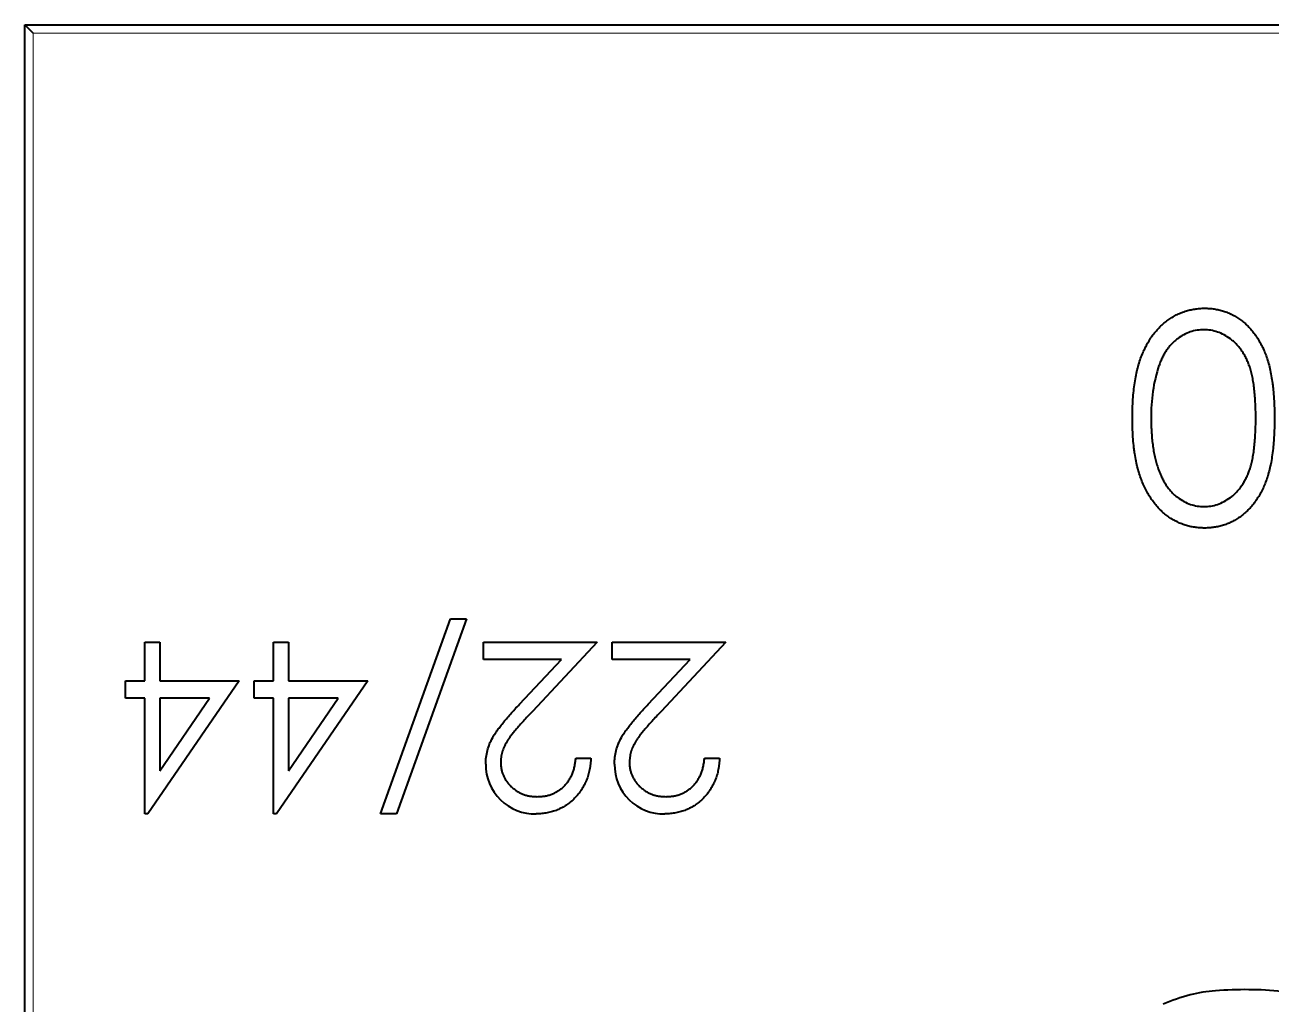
# Model space of a CAD drawing. Header units: inches. Extents: x 7.25 to 10.75, y 3.17 to 5.42.
# Drawn here: x 8.2114 to 8.446, y 4.0507 to 4.2351 of the extents above; entities that cross this region are included whole.
import ezdxf

# ---------------------------------------------------------------- set-up
doc = ezdxf.new("R2010")
doc.units = ezdxf.units.IN
doc.header["$LTSCALE"] = 0.5
doc.header["$MEASUREMENT"] = 0
doc.layers.add('TANGENT_LINES', color=7, linetype='Continuous', lineweight=15)
doc.layers.add('Visible', color=7, linetype='Continuous', lineweight=40)

msp = doc.modelspace()

# ---------------------------------------------------------------- linework, layer by layer
at = {"layer": 'TANGENT_LINES'}
for p, q in [((8.682242925906346, 4.233552488801096), (8.212951587323667, 4.23355248880109)), ((8.212951587323667, 4.23355248880109), (8.212951587323674, 3.764261150218413))]:
    msp.add_line(p, q, dxfattribs=at)
at = {"layer": 'Visible'}
for p, q in [((8.211376784174062, 4.235127291950696), (8.683817729055951, 4.235127291950703)), ((8.21137678417407, 3.762686347068806), (8.211376784174062, 4.235127291950696)), ((8.212951587323667, 4.23355248880109), (8.211376784174062, 4.235127291950696)), ((8.27833853044342, 4.086553370770019), (8.291512364483397, 4.123298777594167)), ((8.29449035761887, 4.123298777594167), (8.281316523578894, 4.086553370770019)), ((8.291512364483397, 4.123298777594167), (8.29449035761887, 4.123298777594167)), ((8.233921005710936, 4.111588702891965), (8.233921005710936, 4.118857025120918)), ((8.233921005710936, 4.118857025120918), (8.236747575466639, 4.118857025120918)), ((8.236747575466639, 4.118857025120918), (8.236747575466639, 4.111588702891965)), ((8.25814874647411, 4.111588702891966), (8.25814874647411, 4.118857025120918)), ((8.25814874647411, 4.118857025120918), (8.260975316229812, 4.118857025120918)), ((8.260975316229812, 4.118857025120918), (8.260975316229812, 4.111588702891966)), ((8.29772072305396, 4.118857025120919), (8.31912189406143, 4.118857025120919)), ((8.29772072305396, 4.115626659685828), (8.29772072305396, 4.118857025120919)), ((8.31912189406143, 4.118857025120919), (8.306907074759996, 4.105821995845732)), ((8.321948463817133, 4.115626659685829), (8.321948463817133, 4.118857025120919)), ((8.321948463817133, 4.118857025120919), (8.343349634824603, 4.118857025120919)), ((8.343349634824603, 4.118857025120919), (8.331134815523171, 4.105821995845732)), ((8.312377373634925, 4.115626659685828), (8.29772072305396, 4.115626659685828)), ((8.30449671279225, 4.107216546313411), (8.312377511305865, 4.11562653067763)), ((8.3366051143981, 4.115626659685829), (8.321948463817133, 4.115626659685829)), ((8.328724453555425, 4.107216546313412), (8.33660525206904, 4.115626530677631)), ((8.23028684459646, 4.108358337456876), (8.23028684459646, 4.111588702891965)), ((8.23028684459646, 4.111588702891965), (8.233921005710936, 4.111588702891965)), ((8.25168801560393, 4.111588702891966), (8.234495152692563, 4.086553370770019)), ((8.236747575466639, 4.111588702891965), (8.25168801560393, 4.111588702891966)), ((8.254514585359633, 4.108358337456876), (8.254514585359633, 4.111588702891966)), ((8.254514585359633, 4.111588702891966), (8.25814874647411, 4.111588702891966)), ((8.275915756367104, 4.111588702891966), (8.258722893455737, 4.086553370770019)), ((8.260975316229812, 4.111588702891966), (8.275915756367104, 4.111588702891966)), ((8.233921005710936, 4.108358337456876), (8.23028684459646, 4.108358337456876)), ((8.233921005710936, 4.086553370770019), (8.233921005710936, 4.108358337456876)), ((8.236747575466639, 4.094679758817668), (8.246135825012368, 4.108358337456876)), ((8.246135825012368, 4.108358337456876), (8.236747575466639, 4.108358337456876)), ((8.236747575466639, 4.108358337456876), (8.236747575466639, 4.094679758817668)), ((8.25814874647411, 4.108358337456876), (8.254514585359633, 4.108358337456876)), ((8.25814874647411, 4.086553370770019), (8.25814874647411, 4.108358337456876)), ((8.260975316229814, 4.094679758817668), (8.270363565775543, 4.108358337456876)), ((8.260975316229812, 4.108358337456876), (8.260975316229814, 4.094679758817668)), ((8.270363565775543, 4.108358337456876), (8.260975316229812, 4.108358337456876)), ((8.315083937267568, 4.097052058434063), (8.31791050702327, 4.097052058434063)), ((8.339311678030741, 4.097052058434063), (8.342138247786446, 4.097052058434063)), ((8.234495152692563, 4.086553370770019), (8.233921005710936, 4.086553370770019)), ((8.258722893455737, 4.086553370770019), (8.25814874647411, 4.086553370770019)), ((8.281316523578894, 4.086553370770019), (8.27833853044342, 4.086553370770019))]:
    msp.add_line(p, q, dxfattribs=at)
for centre, radius, start, end in [((8.452754790033632, 4.161829662664731), 0.02935490296008489, 161.8535666274558, 181.4854622774632), ((8.307347053337857, 4.095764438578432), 0.009210993371900886, 179.056117238657, 271.815110425021), ((8.331574794100735, 4.09576443857812), 0.009210993371519174, 179.0561172366894, 271.8151104269093), ((8.440828021101003, 4.014004432045952), 0.03973782363210157, 104.686639172292, 112.4838768000745), ((8.437443354910847, 4.026918337537266), 0.02638773298612496, 94.23537911746364, 104.6866707451805), ((8.441062430788778, 3.978050808327835), 0.07538909134737598, 89.45930542025448, 94.23547759140273), ((8.44106350499274, 3.978149268841209), 0.0752906250813689, 84.68690893811976, 89.45941577047648)]:
    msp.add_arc(centre, radius, start, end, dxfattribs=at)
for points, knots in [([(8.419855289069355, 4.161083908800297), (8.419862702240987, 4.161685972234141), (8.41987717883643, 4.162861694205154), (8.419950138863666, 4.164577531413159), (8.420097288494109, 4.166197180541956), (8.420278668930981, 4.167722368381238), (8.420532975546504, 4.169153802070005), (8.420839393989722, 4.170490548879322), (8.421188512235027, 4.17173734150556), (8.421612222937746, 4.17288524684396), (8.422023440299412, 4.173827464630741), (8.422299159331978, 4.174384861048165), (8.422406879495515, 4.174593056391623), (8.42246991033284, 4.174714878772821), (8.422702776756005, 4.175153499608376), (8.423128437603973, 4.175885812642254), (8.42371691265978, 4.176751760416477), (8.424352791010376, 4.177547807722109), (8.425032866767, 4.17827287217067), (8.425748877523903, 4.178939115591589), (8.426510510442139, 4.17952869754616), (8.427294412970657, 4.180060380501422), (8.428113819848834, 4.180508619815924), (8.428788685827115, 4.180822910586252), (8.429192545649212, 4.180983359982646), (8.429311778534393, 4.181028397208922), (8.42947585263592, 4.181090372077897), (8.429927419645912, 4.181248968312516), (8.430682897070676, 4.18146077254041), (8.43158569065102, 4.181630055212298), (8.432507546994485, 4.181749047929078), (8.433130741575074, 4.181758109660656), (8.433443960076826, 4.181762664100115)], [0, 0, 0, 0, 0.06506854387025561, 0.1270672031379948, 0.1855315285501355, 0.2407849061748915, 0.293004239716325, 0.342555659893992, 0.3889551744151755, 0.432815093954799, 0.474671242391046, 0.5, 0.5, 0.5, 0.5148207424503041, 0.5536550811645821, 0.5914786483317941, 0.627861043542398, 0.663639446795151, 0.698822989870328, 0.733432937781674, 0.767629981952886, 0.801074091832881, 0.834250455532269, 0.8480208185033189, 0.8480208185033189, 0.8480208185033189, 0.866969952617751, 0.8997116432825839, 0.932696477772156, 0.966173151931372, 1, 1, 1, 1]), ([(8.433443960076826, 4.181762664100115), (8.433754467545546, 4.181757418256812), (8.434366727666287, 4.181747074477749), (8.435273954051784, 4.181640058377276), (8.436154521459839, 4.181468005466188), (8.437012775196756, 4.181227098807613), (8.437853118314772, 4.180932218668728), (8.438664100672586, 4.180548038092322), (8.439454736369095, 4.180105583829642), (8.440222927650337, 4.179601703253715), (8.440954195166313, 4.179024387648679), (8.441652823392314, 4.178385940961526), (8.44230061548549, 4.177669991257784), (8.442906844372244, 4.176887810405865), (8.443475107127824, 4.176041517606902), (8.443933140458778, 4.175254795458366), (8.444194521554275, 4.17474730279904), (8.44429191632168, 4.174549121292127), (8.44435529639592, 4.174420153802846), (8.44457923902545, 4.173949999608856), (8.444938874402999, 4.173103734245819), (8.445334344943959, 4.171965884434578), (8.445682320405778, 4.170729223400521), (8.445960237721428, 4.169381190341106), (8.4461621142353, 4.168136430385478), (8.446265387126106, 4.167339007412862), (8.44630187949029, 4.167027257761633), (8.446326351758682, 4.16681819426832), (8.446409261527108, 4.166055639501075), (8.446516105934101, 4.164700505567659), (8.446595835173952, 4.162927545631848), (8.446603047200938, 4.16170966881709), (8.446606752828693, 4.161083908800297)], [0, 0, 0, 0, 0.03378863612888435, 0.0666245952833985, 0.0992892558795274, 0.1313669571709094, 0.163592400582435, 0.196112573827988, 0.2289123473464795, 0.262169615280896, 0.2960042734452655, 0.3302324060715755, 0.3650759225315745, 0.4009684165232625, 0.437876761292654, 0.475965588035513, 0.5, 0.5, 0.5, 0.515640499538374, 0.556675158674314, 0.600028358548975, 0.646689741617229, 0.696419229102452, 0.749771654759512, 0.7839377780773982, 0.7839377780773982, 0.7839377780773982, 0.806850038173573, 0.8674296863796981, 0.931883749922903, 1, 1, 1, 1]), ([(8.43332566056138, 4.177724707306253), (8.43288998581554, 4.177705712323793), (8.432020181754865, 4.177667789738116), (8.430742744851466, 4.177336816357972), (8.429512863114299, 4.176798758746361), (8.4285422534859, 4.176184040678128), (8.427805880041356, 4.175594876529024), (8.427278085949492, 4.175093136596609), (8.426793710661151, 4.17453117216467), (8.426334291353632, 4.173924889532581), (8.425912930366723, 4.173262654454255), (8.425529767694787, 4.172547665540819), (8.425180123814908, 4.171777933315594), (8.424980921937816, 4.171240590944848), (8.424879075158595, 4.170965861657152)], [0, 0, 0, 0, 0.112801787087641, 0.2252034422403035, 0.339662800450312, 0.459731034329041, 0.521784425403361, 0.5839686717932131, 0.648210363731515, 0.713910492835736, 0.7810269995615571, 0.851466220047841, 0.924058511320342, 1, 1, 1, 1]), ([(8.443073540634064, 4.161068135531571), (8.443072167560263, 4.161593990558532), (8.443069502693632, 4.162614571908918), (8.443001899684731, 4.164095031120395), (8.442907803189604, 4.165478175473276), (8.442789424384525, 4.16676346514014), (8.442612135289403, 4.167946408071516), (8.44241098997288, 4.169031922190843), (8.442169728440891, 4.170017998230396), (8.441882865190099, 4.170913253326212), (8.441556100028286, 4.171730364652594), (8.441199956307614, 4.172491111116638), (8.440813966387637, 4.17320450898676), (8.440390218318415, 4.173868827453241), (8.43992033429916, 4.174475945955042), (8.43942609821346, 4.175041253555443), (8.438885244994898, 4.175545089357116), (8.438137204662581, 4.176149462391414), (8.437149602071043, 4.176773964451263), (8.435905282231685, 4.17731779304262), (8.434626670795684, 4.177659552190573), (8.433758827869084, 4.177703014113304), (8.43332566056138, 4.177724707306253)], [0, 0, 0, 0, 0.07295493404500569, 0.141591201543288, 0.2055734725150375, 0.2653145189048605, 0.3206133264516475, 0.3714769075244205, 0.4184526648531625, 0.461363898971065, 0.50180089648309, 0.540473680155394, 0.57785187203293, 0.614276413621997, 0.649659667747193, 0.684282720333054, 0.718344018991836, 0.752067718943192, 0.817642769775743, 0.8797156987693271, 0.939962376455099, 1, 1, 1, 1]), ([(8.433443960076826, 4.140373606963027), (8.43313069823539, 4.140377951731221), (8.43250741742408, 4.140386596290776), (8.431589249277122, 4.14050827366754), (8.430687074053251, 4.140665326178873), (8.429814579532497, 4.140917212544686), (8.428955268518749, 4.14121862724734), (8.428130510356734, 4.141616339159723), (8.427311186717954, 4.14204888174824), (8.426534518379407, 4.14257654732172), (8.425777299910987, 4.143159704614688), (8.425067486656328, 4.143821737227833), (8.424386933892512, 4.144544323336335), (8.423761345828645, 4.145343578721848), (8.42316391063224, 4.146207248430708), (8.422617307544305, 4.147142572504112), (8.422110168219884, 4.148147478132538), (8.42163295978438, 4.149217306721119), (8.421215653609178, 4.150380635050797), (8.420844635060384, 4.151630207138851), (8.420540522582204, 4.152977338459277), (8.420339747336717, 4.154124679901904), (8.420241045220019, 4.154823676063828), (8.420212320305628, 4.155041878594189), (8.420173925946198, 4.155333532949187), (8.42007468600483, 4.156168184491702), (8.419951748935048, 4.157577312176925), (8.419876677576127, 4.15930082351361), (8.419862542657993, 4.160479202388783), (8.419855289069355, 4.161083908800297)], [0, 0, 0, 0, 0.03378794120025404, 0.0672261112531337, 0.09984138055824929, 0.132545412477981, 0.165129804876331, 0.198010643182707, 0.2312798105720805, 0.2650439104334925, 0.299215763973783, 0.3343588397409625, 0.3696950076454845, 0.4062575751144955, 0.4438035186000605, 0.482981531123426, 0.523084852144338, 0.565266776706569, 0.609342882931077, 0.6563925906619911, 0.70588701792744, 0.758325751711764, 0.7820809802164028, 0.7820809802164028, 0.7820809802164028, 0.813832746962002, 0.8727952177377409, 0.934722567563034, 1, 1, 1, 1]), ([(8.423388501263984, 4.161068135531571), (8.423394690119204, 4.160594934490828), (8.423406796843029, 4.159669252097259), (8.423453073420701, 4.158313592022942), (8.423572573694063, 4.157025990660684), (8.423705297198293, 4.155800900987078), (8.423900991447967, 4.15464510452963), (8.424111990489644, 4.153548925709589), (8.424395468383295, 4.152525944234186), (8.424698279076155, 4.1515601457717), (8.425044848976178, 4.150662496778007), (8.425426366177609, 4.149828834143795), (8.42583376499585, 4.149055056362121), (8.42627646728603, 4.148343554198973), (8.426748306649435, 4.147690200616421), (8.427266200590154, 4.14711002924587), (8.42779725901028, 4.146574817942539), (8.42855253602698, 4.145974806553044), (8.429533286214218, 4.145358195803567), (8.430762088887699, 4.144806189181752), (8.432033846682424, 4.144479496769076), (8.432895366416135, 4.144434191766921), (8.43332566056138, 4.144411563756889)], [0, 0, 0, 0, 0.0656741831955706, 0.1284727417353338, 0.1881550331005445, 0.2450799531743085, 0.299416443241135, 0.3507854678894875, 0.399898966499719, 0.446624038796894, 0.491202067066805, 0.533319379326686, 0.573791467117235, 0.612460893507213, 0.6495277590446701, 0.6854588262817329, 0.720283940525894, 0.754012214844743, 0.819093016503046, 0.88050622502692, 0.94031770863479, 1, 1, 1, 1]), ([(8.43332566056138, 4.144411563756889), (8.433761166438508, 4.14443424806327), (8.434632971580209, 4.144479658001406), (8.435918310560854, 4.144804678329219), (8.437155414537933, 4.145356580738958), (8.438139398878578, 4.145973618581782), (8.438885500548126, 4.1465725174364), (8.439414951791775, 4.147082249317862), (8.439916042257225, 4.147634054804963), (8.440373758683318, 4.148246559137637), (8.440794994049792, 4.148908536874869), (8.441195901100803, 4.14961270926723), (8.441547282242334, 4.150374877176522), (8.441875096465376, 4.151191347780853), (8.442162438199025, 4.152086652118231), (8.442400943049602, 4.153076296121333), (8.442618073512707, 4.15416440252372), (8.442774442836727, 4.155355988714684), (8.442912136412474, 4.156641552698443), (8.44300086667462, 4.158028234204822), (8.443069812385401, 4.159513777181964), (8.443072272993927, 4.160539638854449), (8.443073540634064, 4.161068135531571)], [0, 0, 0, 0, 0.06037732525193, 0.120864643536181, 0.182579107185414, 0.2476255055353485, 0.281335950260945, 0.3151192740020365, 0.3494568436006745, 0.384605618614711, 0.4210158434021625, 0.458236747948931, 0.496894331139704, 0.537315434739382, 0.580209802437032, 0.62716709576955, 0.678437708587871, 0.7340241630348799, 0.793778448840315, 0.857735571342367, 0.926709146237917, 1, 1, 1, 1]), ([(8.446606752828693, 4.161083908800297), (8.446603063085686, 4.160452892065329), (8.446595895706713, 4.159227132962335), (8.446531082787331, 4.15777528688795), (8.446474430624184, 4.156955217250858), (8.446457159081326, 4.156728632571109), (8.446431733463621, 4.156395074909664), (8.446357523555196, 4.155539688924183), (8.446202182133785, 4.154200271359029), (8.44598128249408, 4.152745133373228), (8.445686395045369, 4.151403910100024), (8.445351043221052, 4.150170393408001), (8.444962375827332, 4.149040562624163), (8.444523821332306, 4.147999190080473), (8.44404648388593, 4.147027040626011), (8.44351148823995, 4.146125512108537), (8.442949170196357, 4.145280476572581), (8.442337638782053, 4.144504840094767), (8.441690006394253, 4.143789665871873), (8.440993320294243, 4.143140985105741), (8.440254337701832, 4.142558353575001), (8.439478067046174, 4.142047470738381), (8.438685720893721, 4.141594696303583), (8.437863141789673, 4.141221748410632), (8.437021158521071, 4.140916666769479), (8.436157996507815, 4.140667621585548), (8.435273876105056, 4.140496553059784), (8.434366747857682, 4.140389108414615), (8.433754474339866, 4.140378823137228), (8.433443960076826, 4.140373606963027)], [0, 0, 0, 0, 0.06858951174184419, 0.1332361151905642, 0.1579364661951347, 0.1579364661951347, 0.1579364661951347, 0.1942981095643235, 0.2512605020179395, 0.3044907520393915, 0.3542085150293625, 0.4004507517000455, 0.443377719431021, 0.483978807973634, 0.5232133168173589, 0.5610005732923079, 0.597855693900393, 0.6334712897196421, 0.6682645596310051, 0.702637508580378, 0.7368246435676999, 0.770429955526166, 0.803571571845132, 0.835925176671514, 0.868470045918143, 0.9008539254905381, 0.933471481585626, 0.966260089215774, 1, 1, 1, 1]), ([(8.298124518733346, 4.095916383085788), (8.298139756433848, 4.096355058573622), (8.298169964434779, 4.09722471141556), (8.298428358014165, 4.098502688202037), (8.298831939527012, 4.099740863664006), (8.299317811936763, 4.100737408783237), (8.299808099042831, 4.101540333832117), (8.300249477008775, 4.102201749046829), (8.300769121473929, 4.102913728002595), (8.301362592824827, 4.103679152426009), (8.302040111480192, 4.104487998437541), (8.30278407559644, 4.105356768670176), (8.303613698303538, 4.106269398961674), (8.304195463268798, 4.106893143834753), (8.30449691929866, 4.107216352801112)], [0, 0, 0, 0, 0.098701374886371, 0.1956706803858555, 0.292419992908961, 0.3913392869674685, 0.4444587417649345, 0.5042245791547469, 0.5703475914063539, 0.6429138259794831, 0.722289816523963, 0.807922721202251, 0.900470366297792, 1, 1, 1, 1]), ([(8.306907074759996, 4.105821995845732), (8.306609680952953, 4.105511549892539), (8.306038448312963, 4.104915246750993), (8.305230506114453, 4.104044668932015), (8.304504845927166, 4.103237024020859), (8.30385677040166, 4.102493837983114), (8.303300338407366, 4.101804240072693), (8.302806550043382, 4.101190564449857), (8.302410909179653, 4.100625844987018), (8.301981524291573, 4.099971261284768), (8.301565650443221, 4.09917205033157), (8.301208283909673, 4.098195369213361), (8.300990377511937, 4.097189949616726), (8.300964237259915, 4.096510516212477), (8.30095108848905, 4.096168755385404)], [0, 0, 0, 0, 0.1108026438013188, 0.21282920234777, 0.3061013098231105, 0.39064732111601, 0.466924469360851, 0.53448103928403, 0.593586940965672, 0.644557004508718, 0.736200452629373, 0.825024025618864, 0.911985584829758, 1, 1, 1, 1]), ([(8.32235225949652, 4.095916383085789), (8.322367497197021, 4.096355058573622), (8.322397705197954, 4.097224711415561), (8.322656098777339, 4.098502688202037), (8.323059680290186, 4.099740863664006), (8.323545552699938, 4.100737408783238), (8.324035839806005, 4.101540333832117), (8.324477217771948, 4.102201749046829), (8.324996862237102, 4.102913728002595), (8.325590333588, 4.103679152426009), (8.326267852243367, 4.104487998437541), (8.327011816359613, 4.105356768670176), (8.327841439066713, 4.106269398961674), (8.328423204031973, 4.106893143834754), (8.328724660061834, 4.107216352801113)], [0, 0, 0, 0, 0.098701374886371, 0.1956706803858555, 0.292419992908961, 0.3913392869674685, 0.444458741764935, 0.5042245791547469, 0.5703475914063539, 0.6429138259794831, 0.722289816523963, 0.807922721202251, 0.900470366297793, 1, 1, 1, 1]), ([(8.331134815523171, 4.105821995845732), (8.330837421716126, 4.105511549892539), (8.330266189076136, 4.104915246750994), (8.329458246877628, 4.104044668932015), (8.32873258669034, 4.10323702402086), (8.328084511164834, 4.102493837983114), (8.327528079170541, 4.101804240072693), (8.327034290806557, 4.101190564449857), (8.326638649942826, 4.100625844987018), (8.326209265054747, 4.099971261284768), (8.325793391206394, 4.099172050331571), (8.325436024672848, 4.098195369213361), (8.32521811827511, 4.097189949616727), (8.325191978023089, 4.096510516212477), (8.325178829252224, 4.096168755385405)], [0, 0, 0, 0, 0.1108026438013188, 0.21282920234777, 0.3061013098231115, 0.39064732111601, 0.466924469360851, 0.534481039284031, 0.593586940965672, 0.644557004508718, 0.736200452629373, 0.825024025618864, 0.911985584829758, 1, 1, 1, 1]), ([(8.30095108848905, 4.096168755385404), (8.300956809454624, 4.095953849662923), (8.300968084379182, 4.09553031175191), (8.301067591218272, 4.094909337542519), (8.301217966976154, 4.094310329094233), (8.301433447363536, 4.093731443882823), (8.301717872471166, 4.093178502131947), (8.302064089613282, 4.092650830769035), (8.302463550251462, 4.092140693849349), (8.302925653912483, 4.091662373956813), (8.303433294135713, 4.091224297866981), (8.30396957534683, 4.090836229606785), (8.304536955362666, 4.090511918148528), (8.305133041951425, 4.090246059906185), (8.305756173284683, 4.090037507544462), (8.306407554568125, 4.089892998393299), (8.30708538598574, 4.089802267379156), (8.307548229591506, 4.089789991366482), (8.307784068501164, 4.08978373620511)], [0, 0, 0, 0, 0.0619654006870617, 0.1221219056382956, 0.1809884968498415, 0.2399332164519015, 0.2999058311065245, 0.359988847476987, 0.4217757417416455, 0.486575826421127, 0.551534804619741, 0.61501754275998, 0.677258616661656, 0.7397299623627129, 0.8030501026629501, 0.8664951320156979, 0.9319734741771479, 1, 1, 1, 1]), ([(8.31791050702327, 4.097052058434063), (8.31789208494896, 4.096677067318041), (8.317855904485283, 4.095940594745939), (8.317686471061105, 4.094866813810964), (8.317444033470961, 4.093840448918052), (8.317101253232357, 4.092869741030811), (8.31667554994534, 4.091946107219965), (8.316165043512216, 4.091073216190122), (8.31556037444123, 4.090254397843983), (8.314874599556681, 4.089497242898692), (8.314129774908267, 4.088802641586662), (8.313326121909652, 4.088202819379182), (8.312481622226537, 4.087696023686386), (8.311598837983878, 4.087272345469749), (8.31066780929043, 4.086954326608804), (8.30969698492292, 4.08671836134802), (8.308682099555908, 4.086576391982696), (8.307990625791705, 4.086561131819778), (8.307638954428885, 4.08655337077002)], [0, 0, 0, 0, 0.0687907943906183, 0.1351032894311276, 0.198978674310652, 0.261904299780856, 0.32349496936797, 0.385195377966051, 0.4469692387407735, 0.509764776703132, 0.5722505688473679, 0.6334051756611521, 0.693251162921753, 0.75258316278567, 0.812579266153422, 0.873275084920192, 0.935549942895029, 1, 1, 1, 1]), ([(8.307784068501164, 4.08978373620511), (8.308030437028824, 4.089789916796716), (8.308514264138202, 4.089802054458126), (8.30922312164493, 4.089893991156325), (8.30990401019561, 4.090033367233465), (8.310546770327205, 4.090254726862729), (8.31116532060246, 4.0905162742675), (8.311746455950598, 4.090848542058295), (8.312299824998075, 4.091234644613761), (8.31281632589589, 4.091682346272726), (8.313288055601005, 4.092185371449707), (8.313708359950118, 4.092739739919939), (8.314073184076243, 4.093341460672032), (8.314391934296836, 4.093988064127909), (8.314650673136024, 4.094685988047844), (8.314848415288656, 4.095432596368159), (8.315004874965492, 4.096224691945818), (8.315057145452021, 4.09677168903221), (8.315083937267568, 4.097052058434063)], [0, 0, 0, 0, 0.0644298907154206, 0.1265296670735536, 0.186743666835524, 0.2458976834781365, 0.3040531068209925, 0.362195516217046, 0.4206546388524615, 0.480330856318868, 0.5406628760855969, 0.600743511343272, 0.6619818568335181, 0.724480055372713, 0.789067141037212, 0.856333336778512, 0.9263620640115909, 1, 1, 1, 1]), ([(8.325178829252224, 4.096168755385405), (8.325184550217799, 4.095953849662923), (8.325195825142357, 4.09553031175191), (8.325295331981446, 4.094909337542519), (8.325445707739327, 4.094310329094233), (8.325661188126709, 4.093731443882824), (8.325945613234339, 4.093178502131947), (8.326291830376455, 4.092650830769035), (8.326691291014637, 4.092140693849349), (8.327153394675657, 4.091662373956813), (8.327661034898888, 4.091224297866982), (8.328197316110003, 4.090836229606786), (8.328764696125841, 4.090511918148528), (8.3293607827146, 4.090246059906185), (8.329983914047858, 4.090037507544463), (8.330635295331298, 4.089892998393299), (8.331313126748915, 4.089802267379156), (8.331775970354679, 4.089789991366482), (8.332011809264339, 4.089783736205111)], [0, 0, 0, 0, 0.0619654006870618, 0.1221219056382956, 0.1809884968498415, 0.239933216451902, 0.299905831106524, 0.359988847476987, 0.421775741741645, 0.486575826421126, 0.551534804619741, 0.615017542759978, 0.677258616661656, 0.7397299623627129, 0.8030501026629501, 0.8664951320156979, 0.9319734741771479, 1, 1, 1, 1]), ([(8.342138247786446, 4.097052058434063), (8.342119825712134, 4.096677067318042), (8.342083645248458, 4.095940594745939), (8.34191421182428, 4.094866813810964), (8.341671774234134, 4.093840448918052), (8.341328993995532, 4.092869741030811), (8.340903290708514, 4.091946107219965), (8.34039278427539, 4.091073216190122), (8.339788115204403, 4.090254397843983), (8.339102340319855, 4.089497242898693), (8.338357515671442, 4.088802641586662), (8.337553862672827, 4.088202819379183), (8.33670936298971, 4.087696023686387), (8.335826578747053, 4.087272345469749), (8.334895550053604, 4.086954326608804), (8.333924725686094, 4.08671836134802), (8.33290984031908, 4.086576391982697), (8.332218366554878, 4.086561131819779), (8.331866695192058, 4.08655337077002)], [0, 0, 0, 0, 0.0687907943906183, 0.1351032894311276, 0.198978674310652, 0.261904299780856, 0.32349496936797, 0.3851953779660505, 0.4469692387407735, 0.509764776703132, 0.5722505688473679, 0.6334051756611521, 0.693251162921753, 0.75258316278567, 0.812579266153422, 0.873275084920192, 0.935549942895029, 1, 1, 1, 1]), ([(8.332011809264339, 4.089783736205111), (8.332258177792, 4.089789916796716), (8.332742004901377, 4.089802054458126), (8.333450862408105, 4.089893991156326), (8.334131750958782, 4.090033367233466), (8.334774511090378, 4.090254726862729), (8.335393061365632, 4.090516274267501), (8.33597419671377, 4.090848542058295), (8.336527565761248, 4.091234644613762), (8.337044066659063, 4.091682346272726), (8.337515796364178, 4.092185371449707), (8.337936100713291, 4.092739739919939), (8.338300924839416, 4.093341460672033), (8.33861967506001, 4.093988064127909), (8.338878413899197, 4.094685988047844), (8.33907615605183, 4.095432596368159), (8.339232615728665, 4.096224691945819), (8.339284886215196, 4.09677168903221), (8.339311678030741, 4.097052058434063)], [0, 0, 0, 0, 0.0644298907154206, 0.1265296670735536, 0.186743666835524, 0.2458976834781365, 0.3040531068209925, 0.362195516217046, 0.4206546388524615, 0.480330856318868, 0.5406628760855969, 0.600743511343273, 0.6619818568335181, 0.724480055372713, 0.789067141037212, 0.856333336778513, 0.9263620640115909, 1, 1, 1, 1])]:
    msp.add_open_spline(points, degree=3, knots=knots, dxfattribs=at)

doc.saveas('drawing.dxf')
